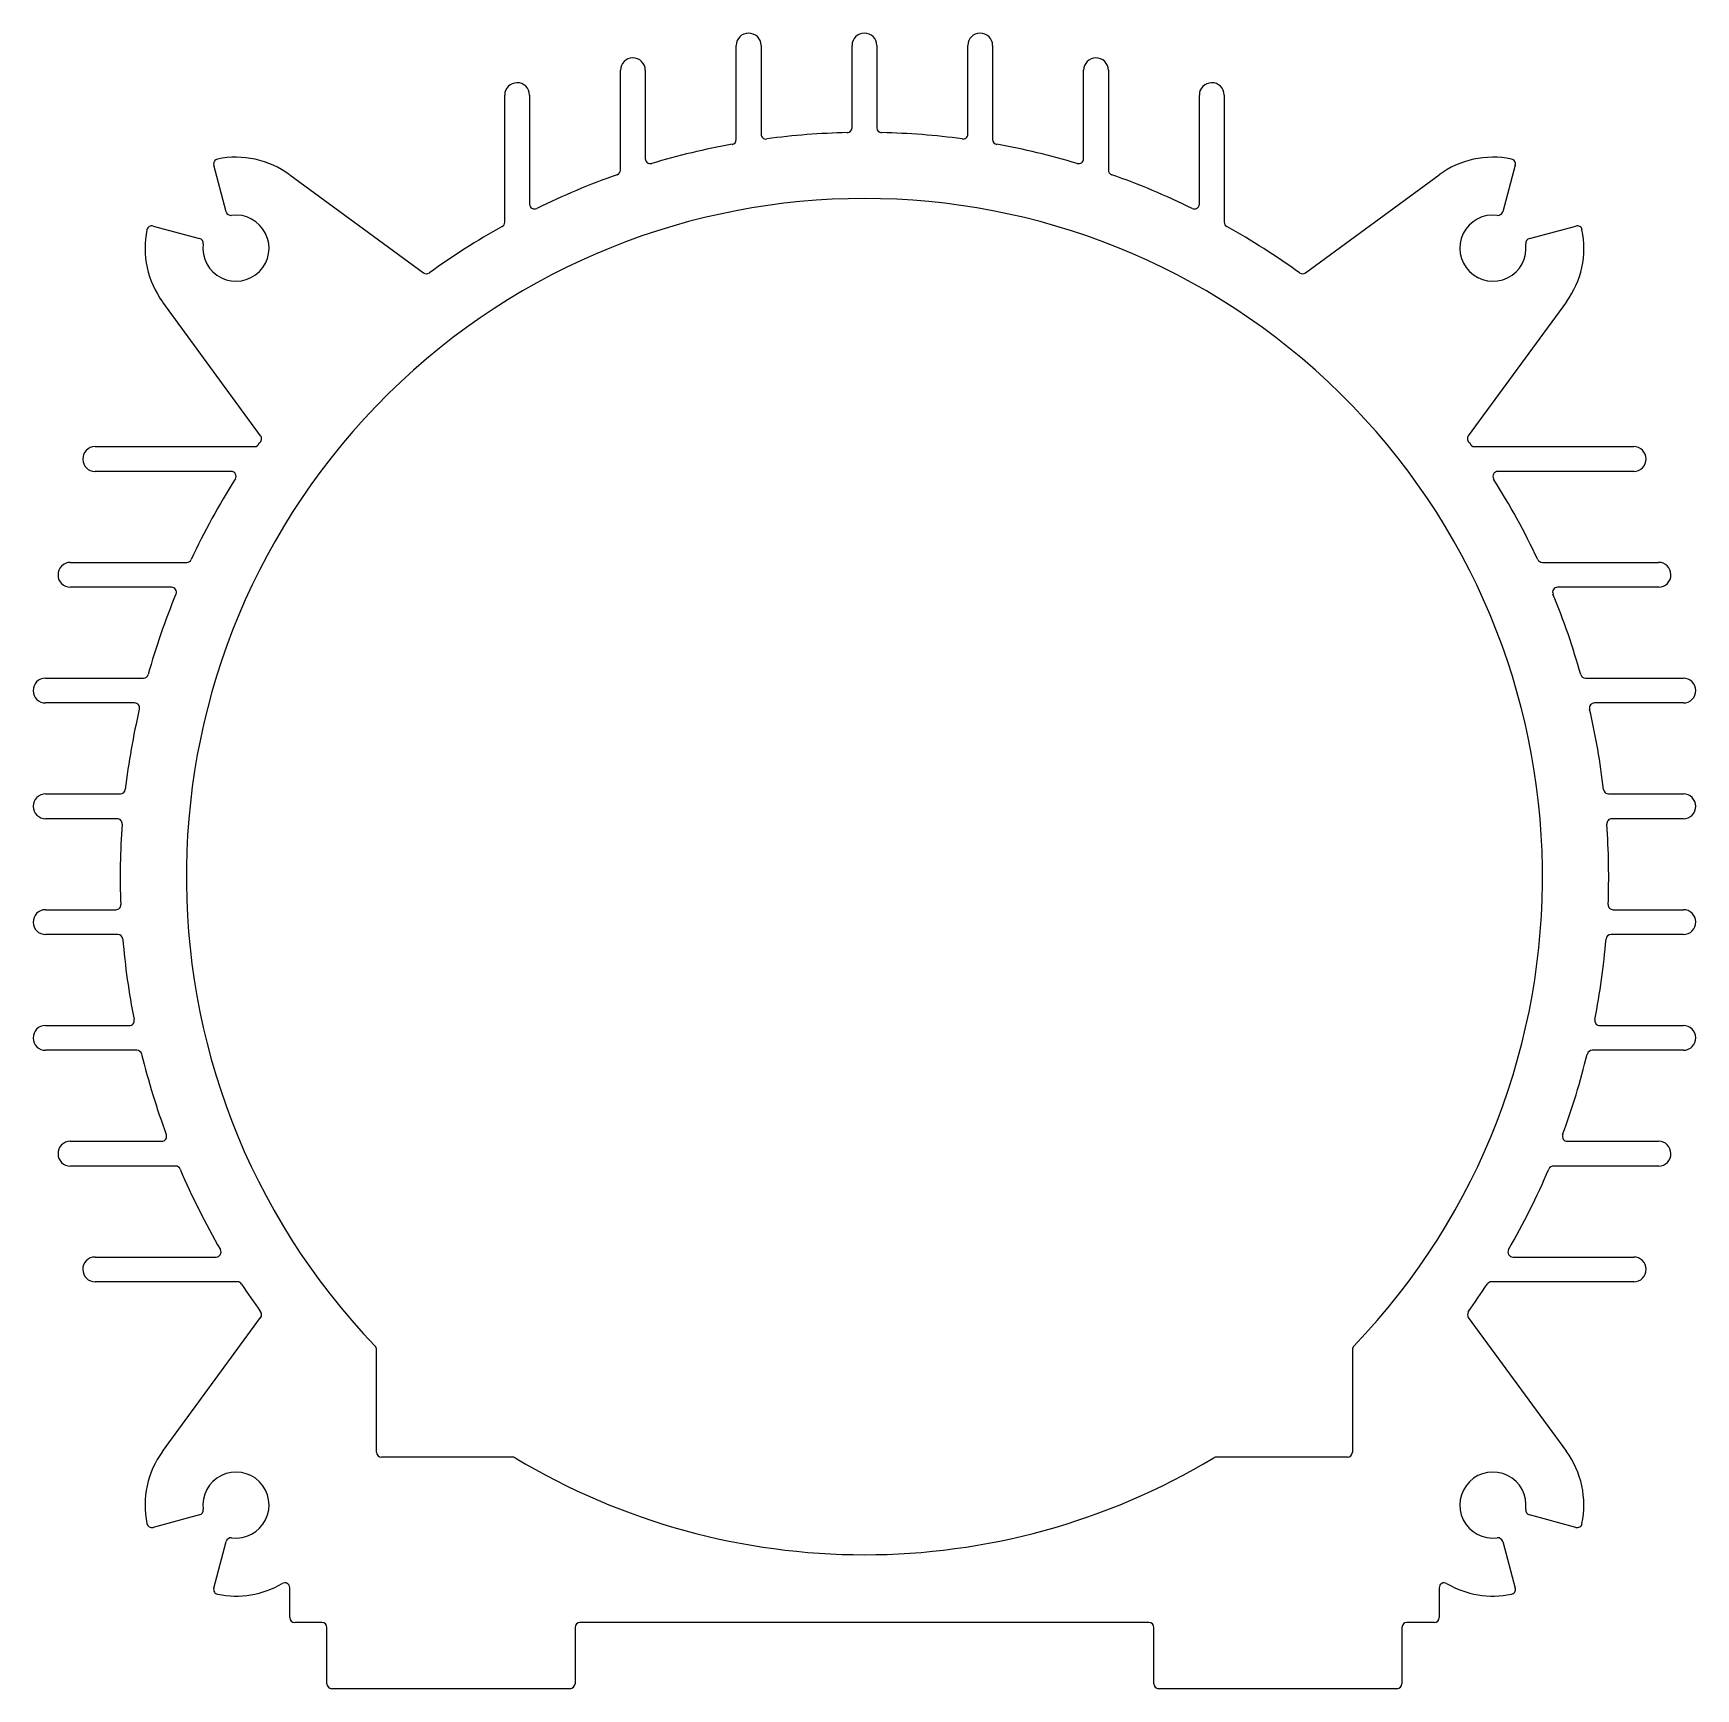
# Model space of a CAD drawing. Extents: x 2621 to 2722, y 2116 to 2216.
import ezdxf

# ---------------------------------------------------------------- set-up
doc = ezdxf.new("R2010")
doc.units = 0
doc.layers.get('0').update_dxf_attribs({"linetype": 'CONTINUOUS'})

msp = doc.modelspace()

# ---------------------------------------------------------------- linework, layer by layer
for p, q in [((2663.6, 2209.34), (2663.6, 2215.03)), ((2665.1, 2215.03), (2665.1, 2209.67)), ((2670.6, 2210.05), (2670.6, 2215.03)), ((2672.1, 2215.03), (2672.1, 2210.05)), ((2677.6, 2209.67), (2677.6, 2215.03)), ((2679.1, 2215.03), (2679.1, 2209.34)), ((2656.6, 2207.49), (2656.6, 2213.53)), ((2658.1, 2213.53), (2658.1, 2208.18)), ((2684.6, 2208.18), (2684.6, 2213.53)), ((2686.1, 2213.53), (2686.1, 2207.49)), ((2649.6, 2204.34), (2649.6, 2212.02)), ((2651.1, 2212.03), (2651.1, 2205.44)), ((2691.6, 2205.44), (2691.6, 2212.03)), ((2693.1, 2212.03), (2693.1, 2204.34)), ((2632.76, 2204.97), (2632.01, 2207.78)), ((2710.7, 2207.78), (2709.94, 2204.97)), ((2636.6, 2207.21), (2644.69, 2201.28)), ((2698.01, 2201.28), (2706.1, 2207.2)), ((2628.34, 2204.11), (2631.15, 2203.36)), ((2711.56, 2203.36), (2714.37, 2204.11)), ((2634.84, 2191.42), (2628.92, 2199.51)), ((2713.79, 2199.52), (2707.86, 2191.42)), ((2624.83, 2190.77), (2634.47, 2190.77)), ((2708.24, 2190.77), (2717.87, 2190.77)), ((2633.06, 2189.27), (2624.83, 2189.27)), ((2717.87, 2189.27), (2709.65, 2189.27)), ((2623.33, 2183.77), (2630.37, 2183.77)), ((2712.34, 2183.77), (2719.37, 2183.77)), ((2629.45, 2182.27), (2623.34, 2182.27)), ((2719.38, 2182.27), (2713.26, 2182.27)), ((2621.83, 2176.77), (2627.76, 2176.77)), ((2714.95, 2176.77), (2720.87, 2176.77)), ((2627.22, 2175.27), (2621.84, 2175.27)), ((2720.88, 2175.27), (2715.49, 2175.27)), ((2621.83, 2169.77), (2626.36, 2169.77)), ((2716.34, 2169.77), (2720.87, 2169.77)), ((2621.09, 2169.02), (2621.09, 2169.02)), ((2626.17, 2168.27), (2621.84, 2168.27)), ((2720.88, 2168.27), (2716.54, 2168.27)), ((2621.83, 2162.77), (2626.09, 2162.77)), ((2716.62, 2162.77), (2720.87, 2162.77)), ((2626.21, 2161.27), (2621.84, 2161.27)), ((2720.88, 2161.27), (2716.49, 2161.27)), ((2621.83, 2155.77), (2626.9, 2155.77)), ((2715.81, 2155.77), (2720.87, 2155.77)), ((2627.36, 2154.27), (2621.84, 2154.27)), ((2720.88, 2154.27), (2715.35, 2154.27)), ((2623.33, 2148.77), (2628.86, 2148.77)), ((2713.85, 2148.77), (2719.37, 2148.77)), ((2629.7, 2147.27), (2623.34, 2147.27)), ((2719.38, 2147.27), (2713.01, 2147.27)), ((2624.83, 2141.77), (2632.15, 2141.77)), ((2710.56, 2141.77), (2717.87, 2141.77)), ((2633.44, 2140.27), (2624.84, 2140.27)), ((2717.88, 2140.27), (2709.26, 2140.27)), ((2628.91, 2130.01), (2634.84, 2138.11)), ((2707.86, 2138.11), (2713.79, 2130.02)), ((2641.85, 2129.97), (2641.85, 2136.17)), ((2700.85, 2136.17), (2700.85, 2129.97)), ((2650.08, 2129.67), (2642.15, 2129.67)), ((2700.55, 2129.67), (2692.63, 2129.67)), ((2631.15, 2126.18), (2628.34, 2125.42)), ((2714.37, 2125.42), (2711.56, 2126.18)), ((2632.01, 2121.75), (2632.76, 2124.56)), ((2709.94, 2124.56), (2710.7, 2121.75)), ((2636.6, 2119.97), (2636.6, 2121.77)), ((2706.1, 2121.77), (2706.1, 2119.97)), ((2638.55, 2119.67), (2636.9, 2119.67)), ((2638.85, 2115.97), (2638.85, 2119.37)), ((2653.85, 2119.37), (2653.85, 2115.97)), ((2688.55, 2119.67), (2654.15, 2119.67)), ((2688.85, 2115.97), (2688.85, 2119.37)), ((2703.85, 2119.37), (2703.85, 2115.97)), ((2705.8, 2119.67), (2704.15, 2119.67)), ((2653.55, 2115.67), (2639.15, 2115.67)), ((2703.55, 2115.67), (2689.15, 2115.67))]:
    msp.add_line(p, q)
for centre, radius, start, end in [((2664.34, 2215.03), 0.74, 90, 180), ((2664.36, 2215.03), 0.74, 0, 91.548), ((2671.34, 2215.03), 0.74, 90, 180), ((2671.36, 2215.03), 0.74, 0, 91.548), ((2678.34, 2215.03), 0.74, 90, 180), ((2678.36, 2215.03), 0.74, 0, 91.548), ((2657.34, 2213.53), 0.74, 90, 180), ((2657.36, 2213.53), 0.74, 0, 91.548), ((2685.34, 2213.53), 0.74, 90, 180), ((2685.36, 2213.53), 0.74, 0, 91.548), ((2650.34, 2212.03), 0.74, 90, 180.1332), ((2650.36, 2212.03), 0.74, 0.1348, 91.549), ((2692.34, 2212.03), 0.74, 90, 180), ((2692.36, 2212.03), 0.74, 0, 91.548), ((2665.4, 2209.67), 0.3, 180.0001, 277.5474), ((2671.35, 2164.77), 45, 91.3282, 97.5474), ((2670.3, 2210.05), 0.3, 271.3282, 360), ((2672.4, 2210.05), 0.3, 180.0001, 268.6718), ((2671.35, 2164.77), 45, 82.4526, 88.6718), ((2677.3, 2209.67), 0.3, 262.4526, 0), ((2671.35, 2164.77), 45, 100.2361, 106.611), ((2663.3, 2209.34), 0.3, 280.2361, 0), ((2679.4, 2209.34), 0.3, 180, 259.7639), ((2671.35, 2164.77), 45, 73.389, 79.7639), ((2632.3, 2207.86), 0.3, 101.6927, 195), ((2633.35, 2202.77), 5.5, 53.8312, 101.6927), ((2656.3, 2207.49), 0.3, 289.4042, 0), ((2658.4, 2208.18), 0.3, 180.0001, 286.611), ((2684.3, 2208.18), 0.3, 253.389, 360), ((2686.4, 2207.49), 0.3, 180, 250.5958), ((2709.35, 2202.77), 5.5, 78.3074, 126.2682), ((2710.41, 2207.86), 0.3, 345, 78.3074), ((2671.35, 2164.77), 45, 109.4042, 116.1292), ((2671.35, 2164.77), 45, 63.8708, 70.5958), ((2671.35, 2164.77), 41, 316.1826, 223.8174), ((2651.4, 2205.44), 0.3, 180, 296.1292), ((2691.3, 2205.44), 0.3, 243.8708, 360), ((2633.35, 2202.77), 2, 172.4947, 97.5053), ((2633.05, 2205.05), 0.3, 195, 277.5053), ((2709.35, 2202.77), 2, 82.4947, 7.5053), ((2709.65, 2205.05), 0.3, 262.4947, 345), ((2633.35, 2202.77), 5.5, 168.3074, 216.2682), ((2628.26, 2203.82), 0.3, 75, 168.3074), ((2671.35, 2164.77), 45, 119.1275, 125.7737), ((2649.3, 2204.34), 0.3, 299.1275, 0), ((2693.4, 2204.34), 0.3, 180, 240.8725), ((2671.35, 2164.77), 45, 54.2263, 60.8725), ((2709.35, 2202.77), 5.5, 323.8312, 11.6926), ((2714.45, 2203.82), 0.3, 11.6926, 105), ((2631.07, 2203.07), 0.3, 352.4947, 75), ((2711.63, 2203.07), 0.3, 105, 187.5053), ((2644.87, 2201.52), 0.3, 233.7815, 305.7737), ((2697.84, 2201.52), 0.3, 234.2263, 306.2185), ((2634.6, 2191.25), 0.3, 302.4893, 36.2185), ((2708.11, 2191.25), 0.3, 143.7815, 237.5107), ((2624.83, 2190.03), 0.74, 90, 181.5479), ((2634.47, 2191.07), 0.3, 270, 346.2461), ((2708.24, 2191.07), 0.3, 193.7539, 270), ((2717.87, 2190.03), 0.74, 360, 90), ((2624.83, 2190.01), 0.74, 180, 270), ((2717.87, 2190.01), 0.74, 270, 1.5479), ((2671.35, 2164.77), 45, 147.7092, 154.7829), ((2633.06, 2188.97), 0.3, 327.7092, 90), ((2709.65, 2188.97), 0.3, 90, 212.2908), ((2671.35, 2164.77), 45, 25.2171, 32.2908), ((2623.33, 2183.03), 0.74, 90.1348, 181.549), ((2630.37, 2184.07), 0.3, 270, 334.7829), ((2712.34, 2184.07), 0.3, 205.2171, 270), ((2719.37, 2183.03), 0.74, 0, 90.1332), ((2623.33, 2183.01), 0.74, 180, 270.1332), ((2719.37, 2183.01), 0.74, 270.1348, 1.549), ((2671.35, 2164.77), 45, 157.6855, 164.2451), ((2629.45, 2181.97), 0.3, 337.6855, 90), ((2713.26, 2181.97), 0.3, 90, 202.3145), ((2671.35, 2164.77), 45, 15.7549, 22.3145), ((2621.83, 2176.03), 0.74, 90.1348, 181.549), ((2627.76, 2177.07), 0.3, 270, 344.2451), ((2714.95, 2177.07), 0.3, 195.7549, 270), ((2720.87, 2176.03), 0.74, 0, 90.1332), ((2621.83, 2176.01), 0.74, 180, 270.1332), ((2627.22, 2174.97), 0.3, 346.9874, 90), ((2715.49, 2174.97), 0.3, 90, 193.0126), ((2720.87, 2176.01), 0.74, 270.1348, 1.549), ((2671.35, 2164.77), 45, 166.9874, 173.2811), ((2671.35, 2164.77), 45, 6.7189, 13.0126), ((2621.83, 2169.03), 0.74, 90.1332, 180.2826), ((2626.36, 2170.07), 0.3, 270, 353.2811), ((2716.34, 2170.07), 0.3, 186.7189, 270), ((2720.87, 2169.03), 0.74, 0, 90.1332), ((2621.84, 2169.02), 0.75, 180, 270), ((2626.17, 2167.97), 0.3, 355.9492, 90), ((2716.54, 2167.97), 0.3, 90, 184.0508), ((2720.87, 2169.01), 0.74, 270.1348, 1.549), ((2671.35, 2164.77), 45, 175.9492, 182.1507), ((2671.35, 2164.77), 45, 357.8493, 4.0508), ((2621.83, 2162.03), 0.74, 90.1348, 181.549), ((2626.09, 2163.07), 0.3, 270, 2.1507), ((2716.62, 2163.07), 0.3, 177.8493, 270), ((2720.87, 2162.03), 0.74, 360, 90.1332), ((2621.83, 2162.01), 0.74, 180, 270.1332), ((2626.21, 2160.97), 0.3, 4.8119, 90), ((2716.49, 2160.97), 0.3, 90, 175.1881), ((2720.87, 2162.01), 0.74, 270.1348, 1.549), ((2671.35, 2164.77), 45, 184.8119, 191.0726), ((2671.35, 2164.77), 45, 348.9274, 355.1881), ((2621.83, 2155.03), 0.74, 90.1348, 181.549), ((2626.9, 2156.07), 0.3, 270, 11.0726), ((2715.81, 2156.07), 0.3, 168.9274, 270), ((2720.87, 2155.03), 0.74, 0, 90.1332), ((2621.83, 2155.01), 0.74, 180, 270.1332), ((2627.36, 2153.97), 0.3, 13.7928, 90), ((2715.35, 2153.97), 0.3, 90, 166.2072), ((2720.87, 2155.01), 0.74, 270.1348, 1.549), ((2671.35, 2164.77), 45, 193.7928, 200.2782), ((2671.35, 2164.77), 45, 339.7218, 346.2072), ((2628.86, 2149.07), 0.3, 270, 20.2782), ((2713.85, 2149.07), 0.3, 159.7218, 270), ((2623.33, 2148.03), 0.74, 90.1348, 181.549), ((2719.37, 2148.03), 0.74, 0, 90.1332), ((2623.33, 2148.01), 0.74, 180, 270.1332), ((2629.7, 2146.97), 0.3, 23.1373, 90), ((2713.01, 2146.97), 0.3, 90, 156.8627), ((2719.37, 2148.01), 0.74, 270.1348, 1.549), ((2671.35, 2164.77), 45, 203.1373, 210.0731), ((2671.35, 2164.77), 45, 329.9269, 336.8627), ((2632.15, 2142.07), 0.3, 270, 30.0731), ((2710.56, 2142.07), 0.3, 149.9269, 270), ((2624.83, 2141.03), 0.74, 90.1348, 181.549), ((2717.87, 2141.03), 0.74, 0, 90.1332), ((2624.83, 2141.01), 0.74, 180, 270.1332), ((2633.44, 2139.97), 0.3, 33.193, 90), ((2671.35, 2164.77), 45, 213.193, 215.7737), ((2671.35, 2164.77), 45, 324.2263, 326.807), ((2709.26, 2139.97), 0.3, 90, 146.807), ((2717.87, 2141.01), 0.74, 270.1348, 1.549), ((2634.6, 2138.28), 0.3, 323.7815, 35.7737), ((2708.11, 2138.28), 0.3, 144.2263, 216.2185), ((2641.55, 2136.17), 0.3, 0, 43.8174), ((2701.15, 2136.17), 0.3, 136.1826, 180), ((2633.35, 2126.77), 5.5, 143.8312, 191.6926), ((2642.15, 2129.97), 0.3, 180, 270), ((2650.08, 2129.37), 0.3, 58.9973, 90), ((2671.35, 2164.77), 41, 238.9973, 301.0027), ((2692.63, 2129.37), 0.3, 90, 121.0027), ((2700.55, 2129.97), 0.3, 270, 0), ((2709.35, 2126.77), 5.5, 348.3074, 36.2682), ((2633.35, 2126.77), 2, 262.4947, 187.5053), ((2709.35, 2126.77), 2, 352.4947, 277.5053), ((2631.07, 2126.47), 0.3, 285, 7.5053), ((2711.63, 2126.47), 0.3, 172.4947, 255), ((2628.26, 2125.71), 0.3, 191.6926, 285), ((2714.45, 2125.71), 0.3, 255, 348.3074), ((2633.05, 2124.49), 0.3, 82.4947, 165), ((2709.65, 2124.49), 0.3, 15, 97.5053), ((2633.35, 2126.77), 5.5, 258.3073, 300.5694), ((2636.3, 2121.77), 0.3, 0, 120.5694), ((2706.4, 2121.77), 0.3, 59.4306, 180), ((2709.35, 2126.77), 5.5, 239.4306, 281.6927), ((2632.3, 2121.67), 0.3, 165, 258.3073), ((2710.41, 2121.67), 0.3, 281.6927, 15), ((2636.9, 2119.97), 0.3, 180, 270), ((2638.55, 2119.37), 0.3, 0, 90), ((2654.15, 2119.37), 0.3, 90, 180), ((2688.55, 2119.37), 0.3, 0, 90), ((2704.15, 2119.37), 0.3, 90, 180), ((2705.8, 2119.97), 0.3, 270, 0), ((2639.15, 2115.97), 0.3, 180, 270), ((2653.55, 2115.97), 0.3, 270, 0), ((2689.15, 2115.97), 0.3, 180, 270), ((2703.55, 2115.97), 0.3, 270, 0)]:
    msp.add_arc(centre, radius, start, end)

doc.saveas('drawing.dxf')
